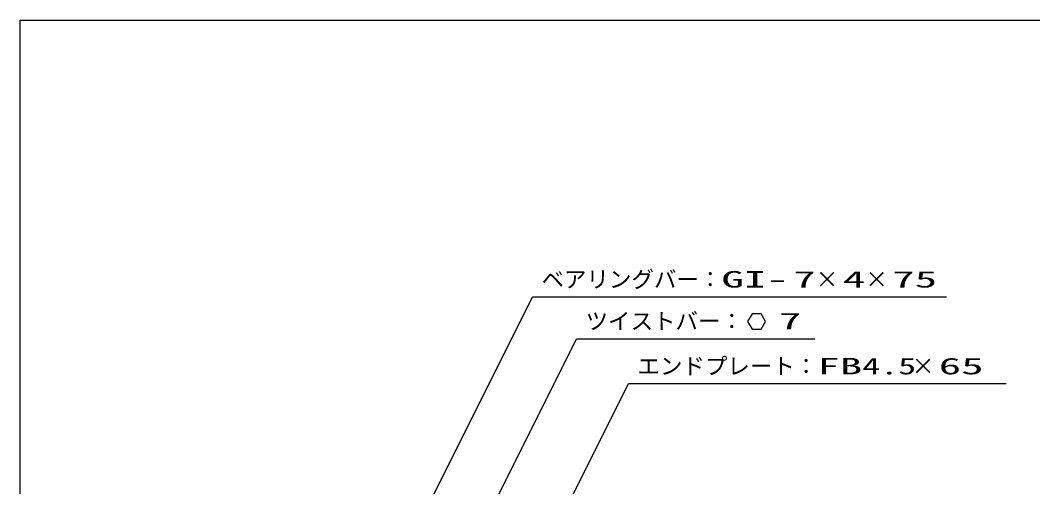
# Model space of a CAD drawing. Units: millimetres, scale not verified. Extents: x -1820 to 1731, y -1282 to 1054.
# Drawn here: x -1729 to -604, y 535 to 1054 of the extents above; entities that cross this region are included whole.
import ezdxf
from ezdxf.enums import TextEntityAlignment as Align

# ---------------------------------------------------------------- set-up
doc = ezdxf.new("R2010")
doc.units = ezdxf.units.MM
doc.header["$LTSCALE"] = 10
doc.layers.add('0_2', color=150, linetype='Continuous', lineweight=25)
doc.layers.add('22', color=4, linetype='Continuous', lineweight=25)
doc.styles.add('ＭＳ ゴシック', font='')
doc.styles.get('ＭＳ ゴシック').set_extended_font_data('MS Gothic')

msp = doc.modelspace()

# ---------------------------------------------------------------- linework, layer by layer
at = {"layer": '0_2'}
for p, q in [((-1729, -1146.5), (-1729, 1053.5)), ((-1729, 1053.5), (1731, 1053.5))]:
    msp.add_line(p, q, dxfattribs=at)
at = {"layer": '22'}
for p, q in [((-1341.4, 382.5), (-1159.65, 746)), ((-1159.65, 746), (-699.65, 746)), ((-915.65, 727.27), (-920.65, 718.6)), ((-905.65, 727.27), (-915.65, 727.27)), ((-900.65, 718.5), (-905.65, 727.27)), ((-920.65, 718.6), (-915.65, 709.94)), ((-915.65, 709.94), (-905.65, 709.94)), ((-905.65, 709.94), (-900.65, 718.6)), ((-1256.65, 407.5), (-1110.65, 699.5)), ((-1110.65, 699.5), (-845.65, 699.5)), ((-1150.75, 454), (-1053, 649.5)), ((-1053, 649.5), (-633, 649.5))]:
    msp.add_line(p, q, dxfattribs=at)

# ---------------------------------------------------------------- texts
at = {"layer": '22', "color": 2, "style": 'ＭＳ ゴシック'}
for s, p in [('ベアリングバー：', (-1149.65, 765.5)), ('×', (-844.65, 765.5)), ('×', (-789.65, 765.5)), ('ツイストバー：', (-1100.65, 719)), ('エンドプレート：', (-1043, 669)), ('×', (-738, 669))]:
    msp.add_text(s, height=18.33, dxfattribs=at).set_placement(p, align=Align.MIDDLE_LEFT)
for s, width, p in [('GI-', 2, (-949.65, 765.5)), (' 7 ', 2, (-894.65, 765.5)), (' 4 ', 2, (-839.65, 765.5)), (' 75 ', 2, (-784.65, 765.5)), (' 7 ', 2, (-910.65, 719.1)), ('FB', 2, (-843, 669)), (' 4.5 ', 1.6, (-813, 669)), (' 65 ', 2, (-733, 669))]:
    msp.add_text(s, height=18.33, dxfattribs=dict(at, width=width)).set_placement(p, align=Align.MIDDLE_LEFT)

doc.saveas('drawing.dxf')
